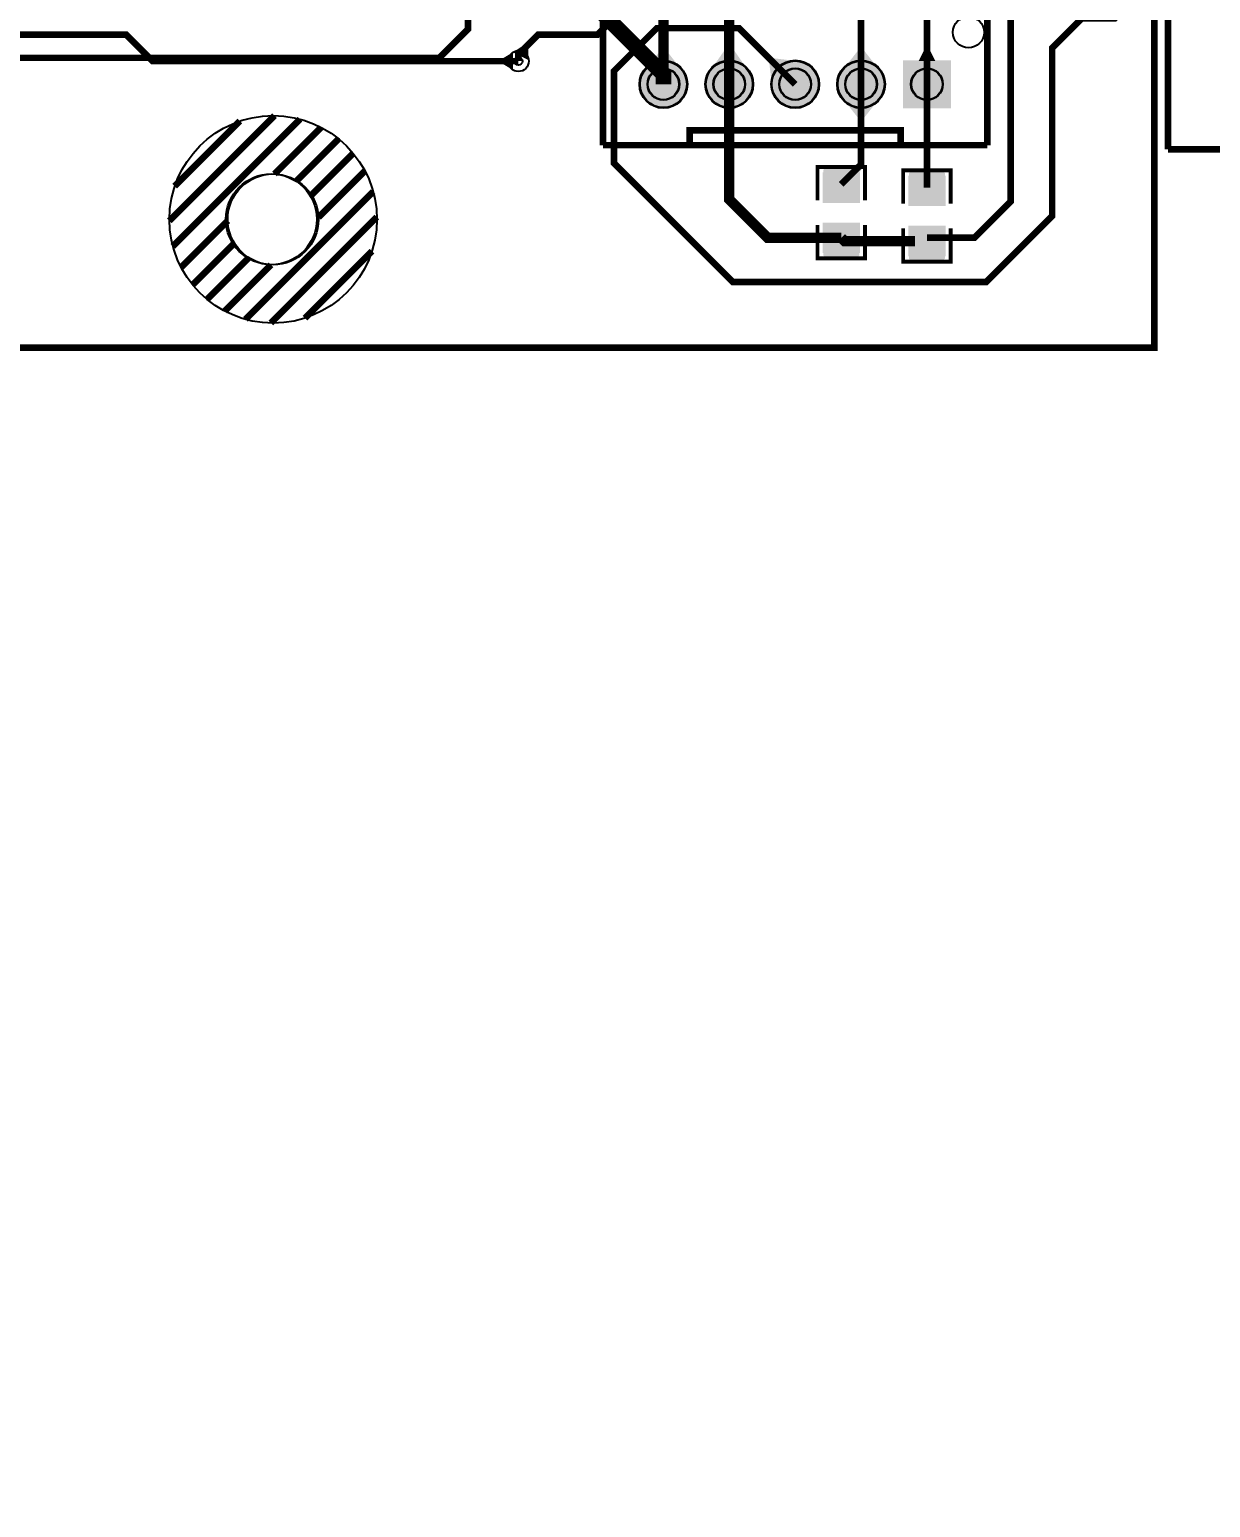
# Model space of a CAD drawing. Header units: millimetres. Extents: x -75 to 77, y -152 to 16.
# Drawn here: x -28.4 to 17.2, y -148.1 to -91.1 of the extents above; entities that cross this region are included whole.
import ezdxf

# ---------------------------------------------------------------- set-up
doc = ezdxf.new("R2010")
doc.units = ezdxf.units.MM
for name, color, linetype, true_color in [('BoardOutLine', 7, 'Continuous', 0xff00ff), ('BottomSolderMaskLayer', 7, 'Continuous', 0xaa00ff), ('Hole', 7, 'Continuous', 0x222222), ('Inner1', 7, 'Continuous', 0x999966), ('Inner2', 7, 'Continuous', 0x008000), ('Multi-Layer', 7, 'Continuous', 0xc0c0c0), ('TopLayer', 7, 'Continuous', 0xff0000), ('TopPasteMaskLayer', 7, 'Continuous', 0x808080), ('TopSilkLayer', 7, 'Continuous', 0xffcc00), ('TopSolderMaskLayer', 7, 'Continuous', 0x800080)]:
    doc.layers.add(name, color=color, linetype=linetype, true_color=true_color)

msp = doc.modelspace()

# ---------------------------------------------------------------- hatches: boundary and pattern name
at = {"layer": 'BottomSolderMaskLayer'}
for points in [[(-4.862, -93.218, 1), (-3.012, -93.218, 1)], [(-2.322, -93.218, 1), (-0.472, -93.218, 1)], [(0.218, -93.218, 1), (2.068, -93.218, 1)], [(2.758, -93.218, 1), (4.608, -93.218, 1)], [(7.148, -94.144), (5.298, -94.144), (5.298, -92.293), (7.148, -92.293)]]:
    msp.add_hatch(color=256, dxfattribs=at).paths.add_polyline_path(points)
at = {"layer": 'Inner1'}
msp.add_hatch(color=256, dxfattribs=at).paths.add_polyline_path([(-9.736, -92.669), (-9.736, -91.989), (-10.096, -92.202), (-10.096, -92.456)])
at = {"layer": 'Inner2'}
for points in [[(-3.172, -92.744), (-4.702, -92.744), (-4.064, -91.934), (-3.81, -91.934)], [(-0.632, -92.744), (-2.162, -92.744), (-1.597, -91.934), (-1.197, -91.934)]]:
    msp.add_hatch(color=256, dxfattribs=at).paths.add_polyline_path(points)
at = {"layer": 'Multi-Layer'}
for points in [[(-4.837, -93.218, 1), (-3.037, -93.218, 1)], [(-2.297, -93.218, 1), (-0.497, -93.218, 1)], [(0.243, -93.218, 1), (2.043, -93.218, 1)], [(2.783, -93.218, 1), (4.583, -93.218, 1)], [(7.123, -94.118), (5.323, -94.118), (5.323, -92.318), (7.123, -92.318)]]:
    msp.add_hatch(color=256, dxfattribs=at).paths.add_polyline_path(points)
at = {"layer": 'TopLayer'}
for points in [[(-9.734, -91.988), (-9.127, -92.293), (-9.149, -91.879), (-9.389, -91.759)], [(1.349, -92.342), (0.267, -93.424), (0.145, -92.4), (0.325, -92.22)], [(4.448, -92.744), (2.918, -92.744), (3.556, -91.934), (3.81, -91.934)], [(5.906, -92.318), (6.541, -92.318), (6.35, -91.937), (6.096, -91.937)], [(4.448, -93.692), (2.918, -93.692), (3.556, -94.502), (3.81, -94.502)], [(3.609, -97.771), (2.233, -97.771), (2.233, -96.639), (3.609, -96.639)], [(2.986, -96.512), (3.609, -96.631), (3.773, -96.406), (3.532, -96.287)], [(6.912, -97.898), (5.535, -97.898), (5.535, -96.766), (6.912, -96.766)], [(3.609, -98.571), (2.233, -98.571), (2.233, -99.704), (3.609, -99.704)], [(6.912, -98.698), (5.535, -98.698), (5.535, -99.831), (6.912, -99.831)]]:
    msp.add_hatch(color=256, dxfattribs=at).paths.add_polyline_path(points)
at = {"layer": 'TopPasteMaskLayer'}
for points in [[(3.561, -97.721), (3.141, -97.721), (3.141, -97.276), (2.691, -97.276), (2.691, -97.716), (2.281, -97.721), (2.231, -97.671), (2.231, -96.521), (2.281, -96.471), (3.561, -96.471), (3.611, -96.521), (3.611, -97.671)], [(6.863, -97.848), (6.443, -97.848), (6.443, -97.403), (5.993, -97.403), (5.993, -97.843), (5.583, -97.848), (5.533, -97.798), (5.533, -96.648), (5.583, -96.598), (6.863, -96.598), (6.913, -96.648), (6.913, -97.798)], [(3.561, -99.871), (2.281, -99.871), (2.231, -99.821), (2.231, -98.671), (2.281, -98.621), (2.691, -98.616), (2.691, -99.066), (3.141, -99.066), (3.141, -98.626), (3.561, -98.621), (3.611, -98.671), (3.611, -99.821)], [(6.863, -99.998), (5.583, -99.998), (5.533, -99.948), (5.533, -98.798), (5.583, -98.748), (5.993, -98.743), (5.993, -99.193), (6.443, -99.193), (6.443, -98.753), (6.863, -98.748), (6.913, -98.798), (6.913, -99.948)]]:
    msp.add_hatch(color=256, dxfattribs=at).paths.add_polyline_path(points)
at = {"layer": 'TopSolderMaskLayer'}
for points in [[(-4.862, -93.218, 1), (-3.012, -93.218, 1)], [(-2.322, -93.218, 1), (-0.472, -93.218, 1)], [(0.218, -93.218, 1), (2.068, -93.218, 1)], [(2.758, -93.218, 1), (4.608, -93.218, 1)], [(7.148, -94.144), (5.298, -94.144), (5.298, -92.293), (7.148, -92.293)], [(3.64, -97.792), (2.202, -97.792), (2.202, -96.618), (3.64, -96.618)], [(6.942, -97.919), (5.504, -97.919), (5.504, -96.745), (6.942, -96.745)], [(3.64, -98.55), (2.202, -98.55), (2.202, -99.725), (3.64, -99.725)], [(6.942, -98.677), (5.504, -98.677), (5.504, -99.852), (6.942, -99.852)]]:
    msp.add_hatch(color=256, dxfattribs=at).paths.add_polyline_path(points)

# ---------------------------------------------------------------- linework, layer by layer
at = {"layer": 'BoardOutLine', "const_width": 0.254}
msp.add_lwpolyline([(-74.422, 6.985), (76.454, 7.112), (76.454, -103.378), (34.036, -103.378), (34.036, -89.662), (14.986, -89.154), (14.986, -103.378), (-34.036, -103.378), (-34.163, -147.955), (-74.295, -147.828), (-74.422, 6.985)], close=True, dxfattribs=at)
at = {"layer": 'BottomSolderMaskLayer'}
for centre, radius in [((-3.937, -93.218), 0.925), ((-1.397, -93.218), 0.925), ((1.143, -93.218), 0.925), ((3.683, -93.218), 0.925), ((-3.937, -93.218), 0.617), ((-1.397, -93.218), 0.617), ((1.143, -93.218), 0.617), ((3.683, -93.218), 0.617), ((6.223, -93.218), 0.617)]:
    msp.add_circle(centre, radius, dxfattribs=at)
at = {"layer": 'Hole'}
msp.add_circle((-9.525, -92.329), 0.152, dxfattribs=at)
at = {"layer": 'Inner1', "const_width": 0.254}
msp.add_lwpolyline([(-9.525, -92.329), (-23.622, -92.329), (-24.638, -91.313), (-39.243, -91.313), (-40.513, -92.583), (-40.513, -98.806), (-41.402, -99.695), (-44.196, -99.695)], dxfattribs=at)
at = {"layer": 'Inner2'}
for points, const_width in [([(-25.273, -65.913), (-21.59, -65.913), (-20.447, -67.056), (-17.018, -67.056), (-13.462, -63.5), (51.181, -63.5), (55.753, -68.072), (65.913, -68.072), (67.31, -69.469), (67.31, -71.247), (66.802, -71.755), (58.674, -71.755), (57.404, -70.485), (54.356, -70.485), (50.546, -66.675), (4.826, -66.675), (4.191, -67.31), (4.191, -87.122), (3.048, -88.265), (-0.127, -88.265), (-1.397, -89.535), (-1.397, -93.218)], 0.4), ([(-3.937, -93.218), (-3.937, -88.519), (-2.032, -86.614), (-2.032, -68.072), (0.635, -65.405), (50.546, -65.405), (54.356, -69.215), (65.151, -69.215), (65.913, -69.977)], 0.4), ([(-3.937, -93.218), (-3.937, -92.837), (-7.493, -89.281), (-39.624, -89.281), (-51.308, -77.597), (-51.308, -71.374), (-53.112, -69.571), (-53.937, -69.571)], 0.6)]:
    msp.add_lwpolyline(points, dxfattribs=dict(at, const_width=const_width))
at = {"layer": 'Multi-Layer'}
for centre, radius in [((7.823, -91.218), 0.6), ((-9.525, -92.329), 0.4), ((-3.937, -93.218), 0.9), ((-3.937, -93.218), 0.6), ((-1.397, -93.218), 0.9), ((-1.397, -93.218), 0.6), ((1.143, -93.218), 0.9), ((1.143, -93.218), 0.6), ((3.683, -93.218), 0.9), ((3.683, -93.218), 0.6), ((6.223, -93.218), 0.6), ((-19.05, -98.425), 1.75)]:
    msp.add_circle(centre, radius, dxfattribs=at)
at = {"layer": 'TopLayer'}
for points, const_width in [([(3.683, -93.218), (3.683, -88.011), (7.239, -84.455), (7.239, -84.074), (13.223, -78.09), (15.512, -78.09)], 0.254), ([(-9.525, -92.329), (-9.525, -92.075), (-8.763, -91.313), (-6.477, -91.313), (-3.556, -88.392), (1.778, -88.392), (9.652, -80.518), (9.652, -78.994)], 0.254), ([(6.223, -93.218), (6.223, -86.614), (8.001, -84.836), (8.001, -84.328), (12.969, -79.36), (15.512, -79.36)], 0.254), ([(1.143, -93.218), (-1.016, -91.059), (-4.191, -91.059), (-5.842, -92.71), (-5.842, -96.266), (-1.27, -100.838), (8.509, -100.838), (11.049, -98.298), (11.049, -91.821), (12.192, -90.678), (13.462, -90.678), (13.97, -90.17), (13.97, -88.646), (14.366, -88.25), (15.512, -88.25)], 0.254), ([(9.448, -88.265), (9.448, -97.74), (8.051, -99.137), (6.223, -99.137)], 0.254), ([(-11.466, -89.215), (-11.466, -91.095), (-12.573, -92.202), (-32.385, -92.202), (-34.798, -94.615), (-34.798, -129.921), (-37.338, -132.461), (-37.338, -143.764), (-36.49, -144.613), (-36.49, -144.89)], 0.254), ([(-1.397, -93.218), (-1.397, -97.663), (0.076, -99.136), (2.921, -99.136)], 0.4), ([(2.921, -97.078), (3.683, -96.316), (3.683, -93.218)], 0.254), ([(6.223, -93.218), (6.223, -97.205)], 0.254), ([(2.921, -99.137), (3.048, -99.264), (5.759, -99.264)], 0.4)]:
    msp.add_lwpolyline(points, dxfattribs=dict(at, const_width=const_width))
at = {"layer": 'TopSilkLayer'}
for points, const_width in [([(15.511, -95.725), (15.511, -89.259)], 0.254), ([(-6.267, -89.818), (-6.267, -95.568)], 0.254), ([(8.553, -95.568), (8.553, -89.818)], 0.254), ([(-22.98, -98.481), (-18.928, -94.429)], 0.254), ([(-22.843, -99.467), (-17.942, -94.565)], 0.254), ([(-22.771, -97.149), (-20.26, -94.638)], 0.254), ([(-18.933, -96.679), (-17.134, -94.88)], 0.254), ([(-2.921, -95.504), (-2.921, -94.996), (5.207, -94.996), (5.207, -95.504)], 0.254), ([(-18.067, -96.936), (-16.457, -95.325)], 0.254), ([(-6.267, -95.568), (8.553, -95.568)], 0.254), ([(15.511, -95.725), (33.511, -95.725)], 0.254), ([(-17.502, -97.493), (-15.894, -95.885)], 0.254), ([(-17.233, -98.346), (-15.445, -96.558)], 0.254), ([(3.838, -97.695), (3.838, -96.41), (2.004, -96.41), (2.004, -97.695)], 0.152), ([(7.14, -97.822), (7.14, -96.537), (5.306, -96.537), (5.306, -97.822)], 0.152), ([(-20.047, -102.283), (-15.126, -97.362)], 0.254), ([(-22.529, -100.275), (-20.73, -98.476)], 0.254), ([(-19.069, -102.427), (-14.982, -98.34)], 0.254), ([(3.838, -98.647), (3.838, -99.932), (2.004, -99.932), (2.004, -98.647)], 0.152), ([(7.14, -98.774), (7.14, -100.059), (5.306, -100.059), (5.306, -98.774)], 0.152), ([(-22.084, -100.952), (-20.473, -99.342)], 0.254), ([(-17.754, -102.236), (-15.173, -99.655)], 0.254), ([(-21.524, -101.515), (-19.916, -99.907)], 0.254), ([(-20.851, -101.964), (-19.063, -100.176)], 0.254)]:
    msp.add_lwpolyline(points, dxfattribs=dict(at, const_width=const_width))
for radius in [4, 1.75]:
    msp.add_circle((-18.981, -98.428), radius, dxfattribs=at)
at = {"layer": 'TopSolderMaskLayer'}
for centre, radius in [((-3.937, -93.218), 0.925), ((-1.397, -93.218), 0.925), ((1.143, -93.218), 0.925), ((3.683, -93.218), 0.925), ((-3.937, -93.218), 0.617), ((-1.397, -93.218), 0.617), ((1.143, -93.218), 0.617), ((3.683, -93.218), 0.617), ((6.223, -93.218), 0.617)]:
    msp.add_circle(centre, radius, dxfattribs=at)

doc.saveas('drawing.dxf')
